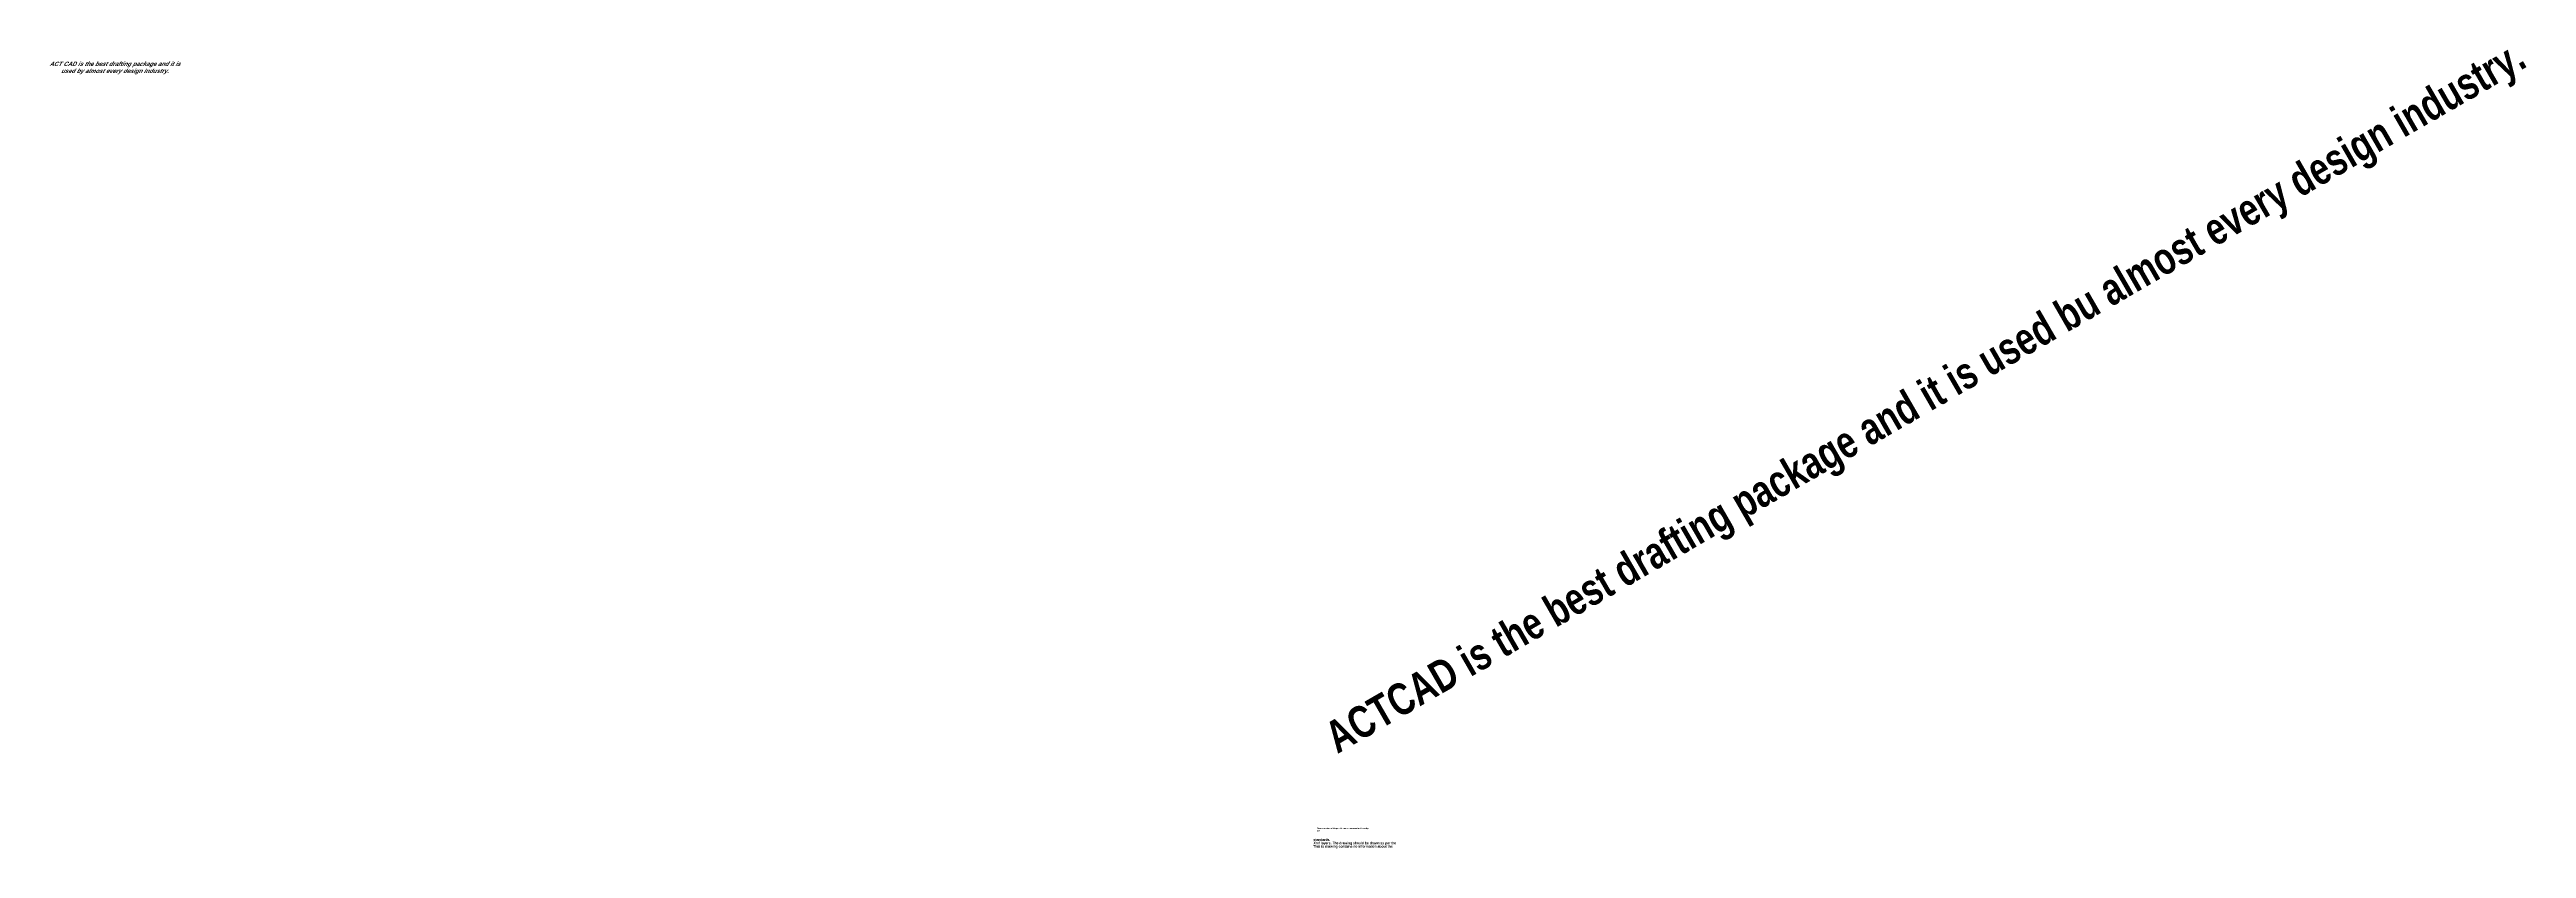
# Model space of a CAD drawing. Header units: millimetres. Extents: x -29801 to 28572, y 46 to 18858.
import ezdxf

# ---------------------------------------------------------------- set-up
doc = ezdxf.new("R2010")
doc.units = ezdxf.units.MM
doc.styles.get("Standard").update_dxf_attribs({"font": 'impact.ttf'})

msp = doc.modelspace()

# ---------------------------------------------------------------- texts
msp.add_text('ACTCAD is the best drafting package and it is used bu almost every design industry.', height=750, rotation=30).set_placement((549, 2266))
for s, p in [('This is drawing contains no information about the ', (-16, 64)), ('standards.', (-16, 222)), ('Xref layers. The drawing should be drawn as per the ', (-13, 144))]:
    msp.add_text(s, height=60).set_placement(p)
for s, insert, char_height, width, attachment_point in [('{\\fArial|b1|i1|c0|p0;\\Q20;ACT CAD is the best drafting package and it is used by almost every design industry.}', (-28258, 18424), 100, 3384.65, 5), ('{\\fSitka Display Semibold|b0|i0|c0|p0;There a number of things which we are unaware in this reality.\\P%%C30}', (66, 531), 30, 1741.39, 1)]:
    msp.add_mtext(s, dxfattribs=dict(insert=insert, char_height=char_height, width=width, attachment_point=attachment_point))

doc.saveas('drawing.dxf')
